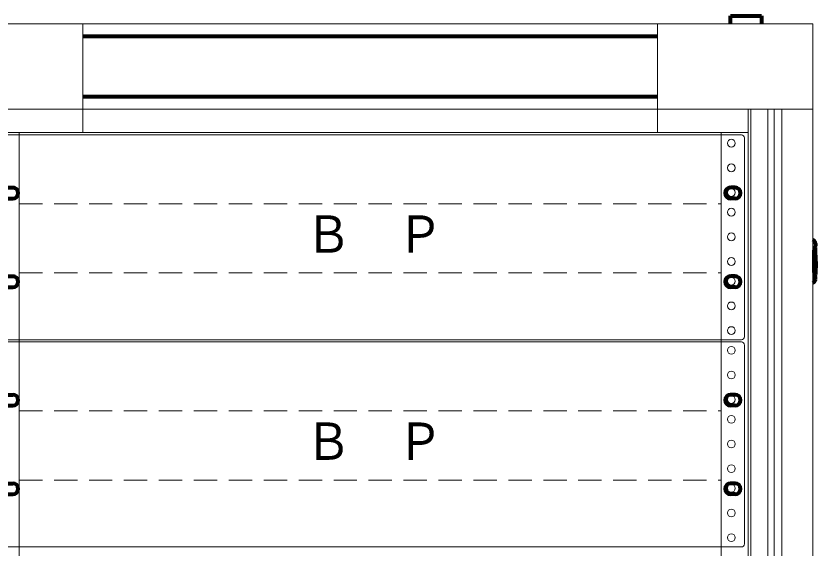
# Model space of a CAD drawing. Units: millimetres on the paper. Extents: x -400 to 400, y -280 to 280.
# Drawn here: x -106.98 to -65.78, y -75.47 to -48.06 of the extents above; entities that cross this region are included whole.
import ezdxf
from ezdxf.enums import TextEntityAlignment as Align

# ---------------------------------------------------------------- set-up
doc = ezdxf.new("R2010")
doc.units = ezdxf.units.MM
doc.linetypes.add('DASHED1', pattern=[1.8, 1.2, -0.6])
doc.layers.add('0-1_F-F_', color=7, linetype='Continuous', lineweight=20)
doc.layers.add('0-6_moji1', color=1, linetype='Continuous', lineweight=80)
doc.styles.add('ＭＳ ゴシック', font='')
doc.styles.get('ＭＳ ゴシック').set_extended_font_data('MS Gothic')

# ---------------------------------------------------------------- blocks, each defined once
blk = doc.blocks.new('3U-')
at = {"layer": '0-6_moji1', "color": 7, "lineweight": 20}
for p, q in [((23.9, 0), (-23.9, 0)), ((-24.1, -0.2), (-24.1, -13)), ((24.1, -13), (24.1, -0.2)), ((-23.9, -13.2), (23.9, -13.2))]:
    blk.add_line(p, q, dxfattribs=at)
at = {"layer": '0-6_moji1'}
for p, q in [((-23.301, -3.395), (-23.001, -3.395)), ((23.499, -3.395), (23.199, -3.395)), ((-23.301, -4.095), (-23.001, -4.095)), ((23.499, -4.095), (23.199, -4.095)), ((-23.301, -9.105), (-23.001, -9.105)), ((23.499, -9.105), (23.199, -9.105)), ((-23.301, -9.805), (-23.001, -9.805)), ((23.499, -9.805), (23.199, -9.805))]:
    blk.add_line(p, q, dxfattribs=at)
at = {"layer": '0-6_moji1', "color": 7, "lineweight": 20}
for centre, start, end in [((-23.9, -0.2), 90, 180), ((23.9, -0.2), 0, 90), ((-23.9, -13), 180, 270), ((23.9, -13), 270, 0)]:
    blk.add_arc(centre, 0.2, start, end, dxfattribs=at)
at = {"layer": '0-6_moji1'}
for centre, start, end in [((-23.301, -3.745), 90, 270), ((-23.001, -3.745), 270, 90), ((23.199, -3.745), 90, 270), ((23.499, -3.745), 270, 90), ((-23.301, -9.455), 90, 270), ((-23.001, -9.455), 270, 90), ((23.199, -9.455), 90, 270), ((23.499, -9.455), 270, 90)]:
    blk.add_arc(centre, 0.35, start, end, dxfattribs=at)
blk = doc.blocks.new('BP-3U-2')
at = {"layer": '0-6_moji1'}
blk.add_blockref('3U-', (0, 0), dxfattribs=at)
at = {"layer": '0-6_moji1', "color": 2, "style": 'ＭＳ ゴシック', "width": 0.9}
blk.add_text('Ｂ\u3000Ｐ', height=2.405, dxfattribs=at).set_placement((-4.167, -8.313), align=Align.BOTTOM_LEFT)

msp = doc.modelspace()

# ---------------------------------------------------------------- linework, layer by layer
at = {"layer": '0-1_F-F_'}
for p, q in [((-106.819, -54.064), (-106.819, -199.984)), ((-70.659, -54.064), (-70.659, -199.984))]:
    msp.add_line(p, q, dxfattribs=at)
at = {"layer": '0-1_F-F_', "linetype": 'DASHED1'}
for p, q in [((-106.819, -54.188), (-70.659, -54.188)), ((-106.819, -57.744), (-70.659, -57.744)), ((-106.819, -61.3), (-70.659, -61.3)), ((-106.819, -64.856), (-70.659, -64.856)), ((-106.819, -68.412), (-70.659, -68.412)), ((-106.819, -71.968), (-70.659, -71.968))]:
    msp.add_line(p, q, dxfattribs=at)
at = {"layer": '0-1_F-F_'}
for centre in [(-70.139, -54.616), (-70.139, -55.886), (-70.139, -57.156), (-70.139, -58.172), (-70.139, -59.442), (-70.139, -60.712), (-70.139, -61.728), (-70.139, -62.998), (-70.139, -64.268), (-70.139, -65.284), (-70.139, -66.554), (-70.139, -67.824), (-70.139, -68.84), (-70.139, -70.11), (-70.139, -71.38), (-70.139, -72.396), (-70.139, -73.666), (-70.139, -74.936)]:
    msp.add_circle(centre, 0.2, dxfattribs=at)
at = {"layer": '0-6_moji1'}
for p, q in [((-70.179, -48.464), (-70.179, -48.064)), ((-70.179, -48.064), (-68.579, -48.064)), ((-68.579, -48.064), (-68.579, -48.464)), ((-103.539, -49.104), (-73.939, -49.104)), ((-73.939, -52.224), (-103.539, -52.224)), ((-65.884, -60.128), (-65.884, -61.28)), ((-65.884, -60.128), (-65.851, -60.128)), ((-65.851, -59.928), (-65.851, -60.128)), ((-65.851, -59.928), (-65.806, -59.928)), ((-65.811, -59.777), (-65.806, -59.928)), ((-65.779, -60.704), (-65.803, -60.021)), ((-65.779, -60.704), (-65.803, -61.387)), ((-65.884, -61.28), (-65.851, -61.28)), ((-65.851, -61.28), (-65.851, -61.48)), ((-65.851, -61.48), (-65.806, -61.48)), ((-65.811, -61.631), (-65.806, -61.48))]:
    msp.add_line(p, q, dxfattribs=at)
at = {"layer": '0-6_moji1', "color": 4, "lineweight": 9}
for p, q in [((-111.539, -48.464), (-65.939, -48.464)), ((-65.939, -48.464), (-65.939, -208.464))]:
    msp.add_line(p, q, dxfattribs=at)
at = {"layer": '0-6_moji1', "color": 7, "lineweight": 20}
for p, q in [((-103.539, -48.464), (-103.539, -54.064)), ((-73.939, -48.464), (-73.939, -54.064)), ((-111.539, -52.864), (-65.939, -52.864)), ((-69.267, -52.864), (-69.267, -203.264)), ((-69.139, -52.864), (-69.139, -203.264)), ((-68.259, -52.864), (-68.259, -203.264)), ((-67.939, -52.864), (-67.939, -203.264)), ((-67.539, -52.864), (-67.539, -203.264)), ((-108.211, -54.064), (-69.267, -54.064))]:
    msp.add_line(p, q, dxfattribs=at)
at = {"layer": '0-6_moji1'}
for centre, radius, start, end in [((-66.011, -59.784), 0.2, 2, 68.8233), ((-65.883, -60.024), 0.08, 2, 66.0291), ((-65.883, -61.384), 0.08, 293.9709, 358), ((-66.011, -61.624), 0.2, 291.1767, 358)]:
    msp.add_arc(centre, radius, start, end, dxfattribs=at)

# ---------------------------------------------------------------- block references
at = {"layer": '0-6_moji1', "xscale": 0.8, "yscale": 0.8}
for p in [(-88.739, -54.188), (-88.739, -64.856)]:
    msp.add_blockref('BP-3U-2', p, dxfattribs=at)

doc.saveas('drawing.dxf')
